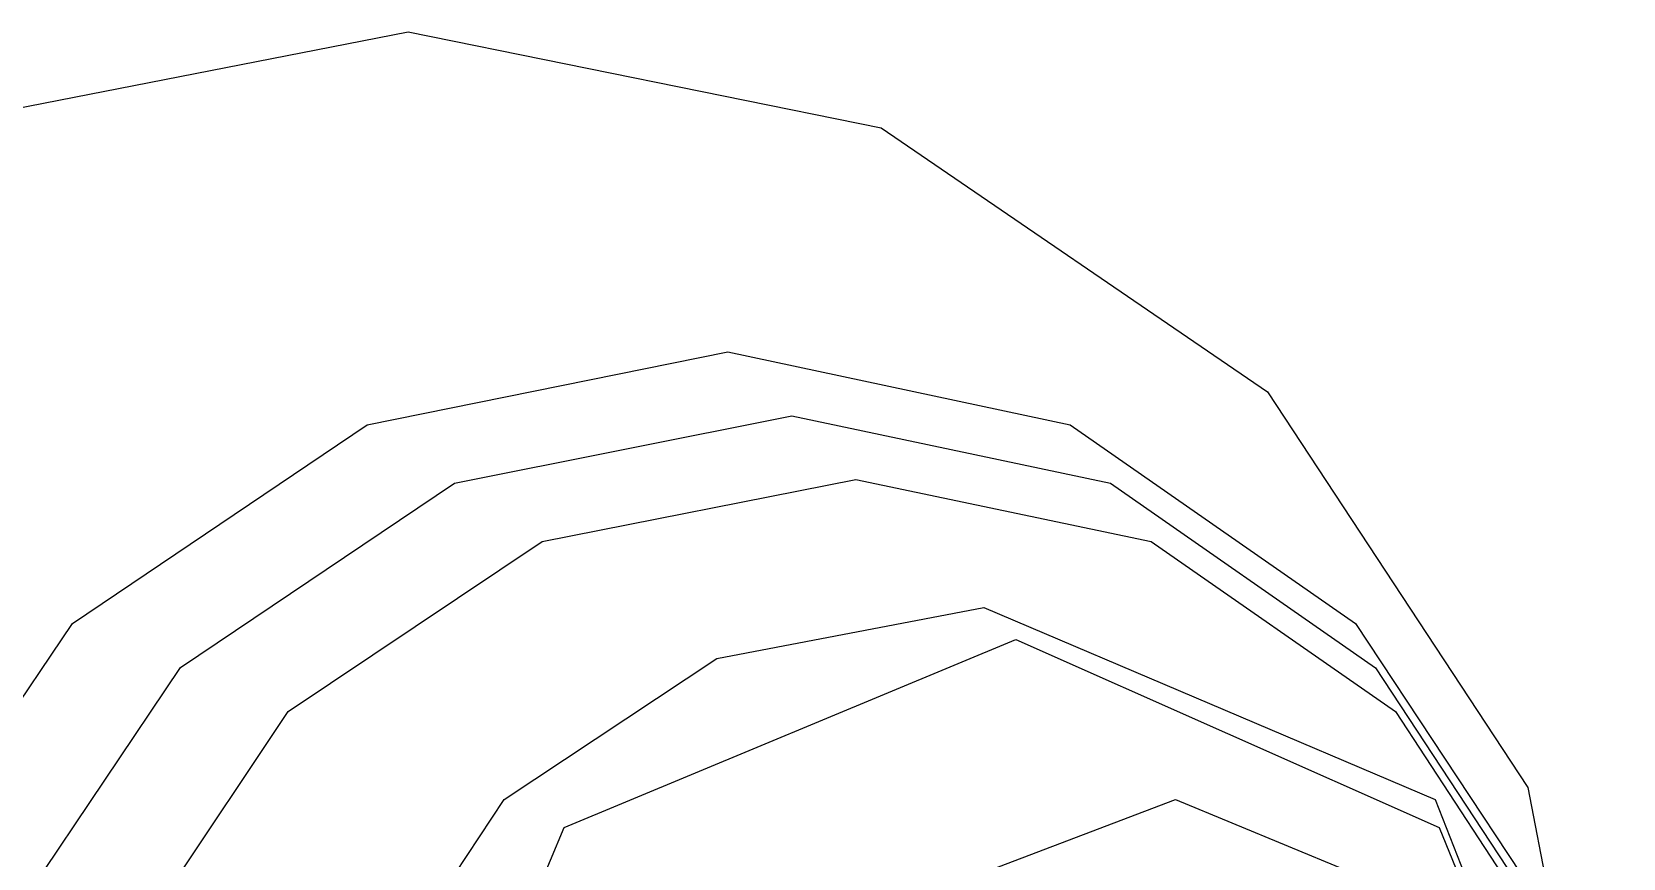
# Model space of a CAD drawing. Extents: x -3 to 195, y 86 to 226.
# Drawn here: x -2.247 to 0, y 224.603 to 225.769 of the extents above; entities that cross this region are included whole.
import ezdxf

# ---------------------------------------------------------------- set-up
doc = ezdxf.new("R2010")
doc.units = 0

msp = doc.modelspace()

# ---------------------------------------------------------------- linework, layer by layer
at = {"layer": 'Layer 1'}
for p, q in [((-2.410179, 225.633603), (-1.71591, 225.76907)), ((-2.410179, 225.633603), (-1.71591, 225.76907)), ((-2.410179, 225.633603), (-1.71591, 225.76907)), ((-2.410179, 225.633603), (-1.71591, 225.76907)), ((-1.71591, 225.76907), (-1.047749, 225.633514)), ((-1.71591, 225.76907), (-1.047749, 225.633514)), ((-1.71591, 225.76907), (-1.047749, 225.633514)), ((-1.71591, 225.76907), (-1.047749, 225.633514)), ((-1.047749, 225.633514), (-0.502355, 225.260884)), ((-1.047749, 225.633514), (-0.502355, 225.260884)), ((-1.047749, 225.633514), (-0.502355, 225.260884)), ((-1.047749, 225.633514), (-0.502355, 225.260884)), ((-1.773761, 225.214499), (-1.26435, 225.31751)), ((-1.26435, 225.31751), (-0.781045, 225.214499)), ((-0.502355, 225.260884), (-0.134761, 224.702079)), ((-0.502355, 225.260884), (-0.134761, 224.702079)), ((-0.502355, 225.260884), (-0.134761, 224.702079)), ((-0.502355, 225.260884), (-0.134761, 224.702079)), ((-2.190038, 224.933688), (-1.773761, 225.214499)), ((-1.65029, 225.13195), (-1.17404, 225.2272)), ((-1.65029, 225.13195), (-1.17404, 225.2272)), ((-1.17404, 225.2272), (-0.723898, 225.131819)), ((-1.17404, 225.2272), (-0.723898, 225.131819)), ((-0.781045, 225.214499), (-0.378175, 224.933688)), ((-2.03764, 224.8716), (-1.65029, 225.13195)), ((-2.03764, 224.8716), (-1.65029, 225.13195)), ((-1.52682, 225.049401), (-1.08373, 225.13689)), ((-1.52682, 225.049401), (-1.08373, 225.13689)), ((-1.08373, 225.13689), (-0.666749, 225.049422)), ((-1.08373, 225.13689), (-0.666749, 225.049422)), ((-0.723898, 225.131819), (-0.349955, 224.8714)), ((-0.723898, 225.131819), (-0.349955, 224.8714)), ((-1.885242, 224.809511), (-1.52682, 225.049401)), ((-1.885242, 224.809511), (-1.52682, 225.049401)), ((-0.666749, 225.049422), (-0.321733, 224.809486)), ((-0.666749, 225.049422), (-0.321733, 224.809486)), ((-1.279876, 224.884299), (-0.90311, 224.956266)), ((-1.279876, 224.884299), (-0.90311, 224.956266)), ((-1.279876, 224.884299), (-0.90311, 224.956266)), ((-1.279876, 224.884299), (-0.90311, 224.956266)), ((-1.279876, 224.884299), (-0.90311, 224.956266)), ((-1.279876, 224.884299), (-0.90311, 224.956266)), ((-1.279876, 224.884299), (-0.90311, 224.956266)), ((-1.279876, 224.884299), (-0.90311, 224.956266)), ((-1.279876, 224.884299), (-0.90311, 224.956266)), ((-1.279876, 224.884299), (-0.90311, 224.956266)), ((-1.279876, 224.884299), (-0.90311, 224.956266)), ((-1.279876, 224.884299), (-0.90311, 224.956266)), ((-1.279876, 224.884299), (-0.90311, 224.956266)), ((-1.279876, 224.884299), (-0.90311, 224.956266)), ((-1.279876, 224.884299), (-0.90311, 224.956266)), ((-1.279876, 224.884299), (-0.90311, 224.956266)), ((-1.279876, 224.884299), (-0.90311, 224.956266)), ((-0.90311, 224.956266), (-0.265288, 224.685333)), ((-0.90311, 224.956266), (-0.265288, 224.685333)), ((-0.90311, 224.956266), (-0.265288, 224.685333)), ((-0.90311, 224.956266), (-0.265288, 224.685333)), ((-0.90311, 224.956266), (-0.265288, 224.685333)), ((-0.90311, 224.956266), (-0.265288, 224.685333)), ((-0.90311, 224.956266), (-0.265288, 224.685333)), ((-0.90311, 224.956266), (-0.265288, 224.685333)), ((-0.90311, 224.956266), (-0.265288, 224.685333)), ((-0.90311, 224.956266), (-0.265288, 224.685333)), ((-0.90311, 224.956266), (-0.265288, 224.685333)), ((-0.90311, 224.956266), (-0.265288, 224.685333)), ((-0.90311, 224.956266), (-0.265288, 224.685333)), ((-0.90311, 224.956266), (-0.265288, 224.685333)), ((-0.90311, 224.956266), (-0.265288, 224.685333)), ((-0.90311, 224.956266), (-0.265288, 224.685333)), ((-0.90311, 224.956266), (-0.265288, 224.685333)), ((-2.470849, 224.517411), (-2.190038, 224.933688)), ((-0.378175, 224.933688), (-0.102305, 224.517411)), ((-1.495776, 224.645822), (-0.857955, 224.91111)), ((-1.495776, 224.645822), (-0.857955, 224.91111)), ((-1.495776, 224.645822), (-0.857955, 224.91111)), ((-1.495776, 224.645822), (-0.857955, 224.91111)), ((-1.495776, 224.645822), (-0.857955, 224.91111)), ((-1.495776, 224.645822), (-0.857955, 224.91111)), ((-1.495776, 224.645822), (-0.857955, 224.91111)), ((-1.495776, 224.645822), (-0.857955, 224.91111)), ((-1.495776, 224.645822), (-0.857955, 224.91111)), ((-1.495776, 224.645822), (-0.857955, 224.91111)), ((-1.495776, 224.645822), (-0.857955, 224.91111)), ((-1.495776, 224.645822), (-0.857955, 224.91111)), ((-1.495776, 224.645822), (-0.857955, 224.91111)), ((-1.495776, 224.645822), (-0.857955, 224.91111)), ((-1.495776, 224.645822), (-0.857955, 224.91111)), ((-1.495776, 224.645822), (-0.857955, 224.91111)), ((-1.495776, 224.645822), (-0.857955, 224.91111)), ((-1.495776, 224.645822), (-0.857955, 224.91111)), ((-1.495776, 224.645822), (-0.857955, 224.91111)), ((-1.495776, 224.645822), (-0.857955, 224.91111)), ((-1.495776, 224.645822), (-0.857955, 224.91111)), ((-1.495776, 224.645822), (-0.857955, 224.91111)), ((-1.495776, 224.645822), (-0.857955, 224.91111)), ((-1.495776, 224.645822), (-0.857955, 224.91111)), ((-1.495776, 224.645822), (-0.857955, 224.91111)), ((-1.495776, 224.645822), (-0.857955, 224.91111)), ((-1.495776, 224.645822), (-0.857955, 224.91111)), ((-1.495776, 224.645822), (-0.857955, 224.91111)), ((-1.495776, 224.645822), (-0.857955, 224.91111)), ((-1.495776, 224.645822), (-0.857955, 224.91111)), ((-1.495776, 224.645822), (-0.857955, 224.91111)), ((-1.495776, 224.645822), (-0.857955, 224.91111)), ((-1.495776, 224.645822), (-0.857955, 224.91111)), ((-0.857955, 224.91111), (-0.259644, 224.645821)), ((-0.857955, 224.91111), (-0.259644, 224.645821)), ((-0.857955, 224.91111), (-0.259644, 224.645821)), ((-0.857955, 224.91111), (-0.259644, 224.645821)), ((-0.857955, 224.91111), (-0.259644, 224.645821)), ((-0.857955, 224.91111), (-0.259644, 224.645821)), ((-0.857955, 224.91111), (-0.259644, 224.645821)), ((-0.857955, 224.91111), (-0.259644, 224.645821)), ((-0.857955, 224.91111), (-0.259644, 224.645821)), ((-0.857955, 224.91111), (-0.259644, 224.645821)), ((-0.857955, 224.91111), (-0.259644, 224.645821)), ((-0.857955, 224.91111), (-0.259644, 224.645821)), ((-0.857955, 224.91111), (-0.259644, 224.645821)), ((-0.857955, 224.91111), (-0.259644, 224.645821)), ((-0.857955, 224.91111), (-0.259644, 224.645821)), ((-0.857955, 224.91111), (-0.259644, 224.645821)), ((-0.857955, 224.91111), (-0.259644, 224.645821)), ((-0.857955, 224.91111), (-0.259644, 224.645821)), ((-0.857955, 224.91111), (-0.259644, 224.645821)), ((-0.857955, 224.91111), (-0.259644, 224.645821)), ((-0.857955, 224.91111), (-0.259644, 224.645821)), ((-0.857955, 224.91111), (-0.259644, 224.645821)), ((-0.857955, 224.91111), (-0.259644, 224.645821)), ((-0.857955, 224.91111), (-0.259644, 224.645821)), ((-0.857955, 224.91111), (-0.259644, 224.645821)), ((-0.857955, 224.91111), (-0.259644, 224.645821)), ((-0.857955, 224.91111), (-0.259644, 224.645821)), ((-0.857955, 224.91111), (-0.259644, 224.645821)), ((-0.857955, 224.91111), (-0.259644, 224.645821)), ((-0.857955, 224.91111), (-0.259644, 224.645821)), ((-0.857955, 224.91111), (-0.259644, 224.645821)), ((-0.857955, 224.91111), (-0.259644, 224.645821)), ((-0.857955, 224.91111), (-0.259644, 224.645821)), ((-1.580443, 224.685333), (-1.279876, 224.884299)), ((-1.580443, 224.685333), (-1.279876, 224.884299)), ((-1.580443, 224.685333), (-1.279876, 224.884299)), ((-1.580443, 224.685333), (-1.279876, 224.884299)), ((-1.580443, 224.685333), (-1.279876, 224.884299)), ((-1.580443, 224.685333), (-1.279876, 224.884299)), ((-1.580443, 224.685333), (-1.279876, 224.884299)), ((-1.580443, 224.685333), (-1.279876, 224.884299)), ((-1.580443, 224.685333), (-1.279876, 224.884299)), ((-1.580443, 224.685333), (-1.279876, 224.884299)), ((-1.580443, 224.685333), (-1.279876, 224.884299)), ((-1.580443, 224.685333), (-1.279876, 224.884299)), ((-1.580443, 224.685333), (-1.279876, 224.884299)), ((-1.580443, 224.685333), (-1.279876, 224.884299)), ((-1.580443, 224.685333), (-1.279876, 224.884299)), ((-1.580443, 224.685333), (-1.279876, 224.884299)), ((-1.580443, 224.685333), (-1.279876, 224.884299)), ((-2.29799, 224.48425), (-2.03764, 224.8716)), ((-2.29799, 224.48425), (-2.03764, 224.8716)), ((-0.349955, 224.8714), (-0.094544, 224.484081)), ((-0.349955, 224.8714), (-0.094544, 224.484081)), ((-2.125131, 224.451089), (-1.885242, 224.809511)), ((-2.125131, 224.451089), (-1.885242, 224.809511)), ((-0.321733, 224.809486), (-0.086783, 224.45103)), ((-0.321733, 224.809486), (-0.086783, 224.45103)), ((-0.134761, 224.702079), (0, 224.008)), ((-0.134761, 224.702079), (0, 224.008)), ((-0.134761, 224.702079), (0, 224.008)), ((-0.134761, 224.702079), (0, 224.008)), ((-1.779409, 224.384766), (-1.580443, 224.685333)), ((-1.779409, 224.384766), (-1.580443, 224.685333)), ((-1.779409, 224.384766), (-1.580443, 224.685333)), ((-1.779409, 224.384766), (-1.580443, 224.685333)), ((-1.779409, 224.384766), (-1.580443, 224.685333)), ((-1.779409, 224.384766), (-1.580443, 224.685333)), ((-1.779409, 224.384766), (-1.580443, 224.685333)), ((-1.779409, 224.384766), (-1.580443, 224.685333)), ((-1.779409, 224.384766), (-1.580443, 224.685333)), ((-1.779409, 224.384766), (-1.580443, 224.685333)), ((-1.779409, 224.384766), (-1.580443, 224.685333)), ((-1.779409, 224.384766), (-1.580443, 224.685333)), ((-1.779409, 224.384766), (-1.580443, 224.685333)), ((-1.779409, 224.384766), (-1.580443, 224.685333)), ((-1.779409, 224.384766), (-1.580443, 224.685333)), ((-1.779409, 224.384766), (-1.580443, 224.685333)), ((-1.779409, 224.384766), (-1.580443, 224.685333)), ((-1.123244, 224.499067), (-0.632177, 224.685333)), ((-1.123244, 224.499067), (-0.632177, 224.685333)), ((-1.123244, 224.499067), (-0.632177, 224.685333)), ((-1.123244, 224.499067), (-0.632177, 224.685333)), ((-1.123244, 224.499067), (-0.632177, 224.685333)), ((-1.123244, 224.499067), (-0.632177, 224.685333)), ((-0.632177, 224.685333), (-0.180622, 224.498792)), ((-0.632177, 224.685333), (-0.180622, 224.498792)), ((-0.632177, 224.685333), (-0.180622, 224.498792)), ((-0.632177, 224.685333), (-0.180622, 224.498792)), ((-0.632177, 224.685333), (-0.180622, 224.498792)), ((-0.632177, 224.685333), (-0.180622, 224.498792)), ((-0.265288, 224.685333), (0, 224.008)), ((-0.265288, 224.685333), (0, 224.008)), ((-0.265288, 224.685333), (0, 224.008)), ((-0.265288, 224.685333), (0, 224.008)), ((-0.265288, 224.685333), (0, 224.008)), ((-0.265288, 224.685333), (0, 224.008)), ((-0.265288, 224.685333), (0, 224.008)), ((-0.265288, 224.685333), (0, 224.008)), ((-0.265288, 224.685333), (0, 224.008)), ((-0.265288, 224.685333), (0, 224.008)), ((-0.265288, 224.685333), (0, 224.008)), ((-0.265288, 224.685333), (0, 224.008)), ((-0.265288, 224.685333), (0, 224.008)), ((-0.265288, 224.685333), (0, 224.008)), ((-0.265288, 224.685333), (0, 224.008)), ((-0.265288, 224.685333), (0, 224.008)), ((-0.265288, 224.685333), (0, 224.008)), ((-1.761065, 224.008), (-1.495776, 224.645822)), ((-1.761065, 224.008), (-1.495776, 224.645822)), ((-1.761065, 224.008), (-1.495776, 224.645822)), ((-1.761065, 224.008), (-1.495776, 224.645822)), ((-1.761065, 224.008), (-1.495776, 224.645822)), ((-1.761065, 224.008), (-1.495776, 224.645822)), ((-1.761065, 224.008), (-1.495776, 224.645822)), ((-1.761065, 224.008), (-1.495776, 224.645822)), ((-1.761065, 224.008), (-1.495776, 224.645822)), ((-1.761065, 224.008), (-1.495776, 224.645822)), ((-1.761065, 224.008), (-1.495776, 224.645822)), ((-1.761065, 224.008), (-1.495776, 224.645822)), ((-1.761065, 224.008), (-1.495776, 224.645822)), ((-1.761065, 224.008), (-1.495776, 224.645822)), ((-1.761065, 224.008), (-1.495776, 224.645822)), ((-1.761065, 224.008), (-1.495776, 224.645822)), ((-1.761065, 224.008), (-1.495776, 224.645822)), ((-1.761065, 224.008), (-1.495776, 224.645822)), ((-1.761065, 224.008), (-1.495776, 224.645822)), ((-1.761065, 224.008), (-1.495776, 224.645822)), ((-1.761065, 224.008), (-1.495776, 224.645822)), ((-1.761065, 224.008), (-1.495776, 224.645822)), ((-1.761065, 224.008), (-1.495776, 224.645822)), ((-1.761065, 224.008), (-1.495776, 224.645822)), ((-1.761065, 224.008), (-1.495776, 224.645822)), ((-1.761065, 224.008), (-1.495776, 224.645822)), ((-1.761065, 224.008), (-1.495776, 224.645822)), ((-1.761065, 224.008), (-1.495776, 224.645822)), ((-1.761065, 224.008), (-1.495776, 224.645822)), ((-1.761065, 224.008), (-1.495776, 224.645822)), ((-1.761065, 224.008), (-1.495776, 224.645822)), ((-1.761065, 224.008), (-1.495776, 224.645822)), ((-1.761065, 224.008), (-1.495776, 224.645822)), ((-0.259644, 224.645821), (0, 224.008)), ((-0.259644, 224.645821), (0, 224.008)), ((-0.259644, 224.645821), (0, 224.008)), ((-0.259644, 224.645821), (0, 224.008)), ((-0.259644, 224.645821), (0, 224.008)), ((-0.259644, 224.645821), (0, 224.008)), ((-0.259644, 224.645821), (0, 224.008)), ((-0.259644, 224.645821), (0, 224.008)), ((-0.259644, 224.645821), (0, 224.008)), ((-0.259644, 224.645821), (0, 224.008)), ((-0.259644, 224.645821), (0, 224.008)), ((-0.259644, 224.645821), (0, 224.008)), ((-0.259644, 224.645821), (0, 224.008)), ((-0.259644, 224.645821), (0, 224.008)), ((-0.259644, 224.645821), (0, 224.008)), ((-0.259644, 224.645821), (0, 224.008)), ((-0.259644, 224.645821), (0, 224.008)), ((-0.259644, 224.645821), (0, 224.008)), ((-0.259644, 224.645821), (0, 224.008)), ((-0.259644, 224.645821), (0, 224.008)), ((-0.259644, 224.645821), (0, 224.008)), ((-0.259644, 224.645821), (0, 224.008)), ((-0.259644, 224.645821), (0, 224.008)), ((-0.259644, 224.645821), (0, 224.008)), ((-0.259644, 224.645821), (0, 224.008)), ((-0.259644, 224.645821), (0, 224.008)), ((-0.259644, 224.645821), (0, 224.008)), ((-0.259644, 224.645821), (0, 224.008)), ((-0.259644, 224.645821), (0, 224.008)), ((-0.259644, 224.645821), (0, 224.008)), ((-0.259644, 224.645821), (0, 224.008)), ((-0.259644, 224.645821), (0, 224.008)), ((-0.259644, 224.645821), (0, 224.008))]:
    msp.add_line(p, q, dxfattribs=at)

doc.saveas('drawing.dxf')
